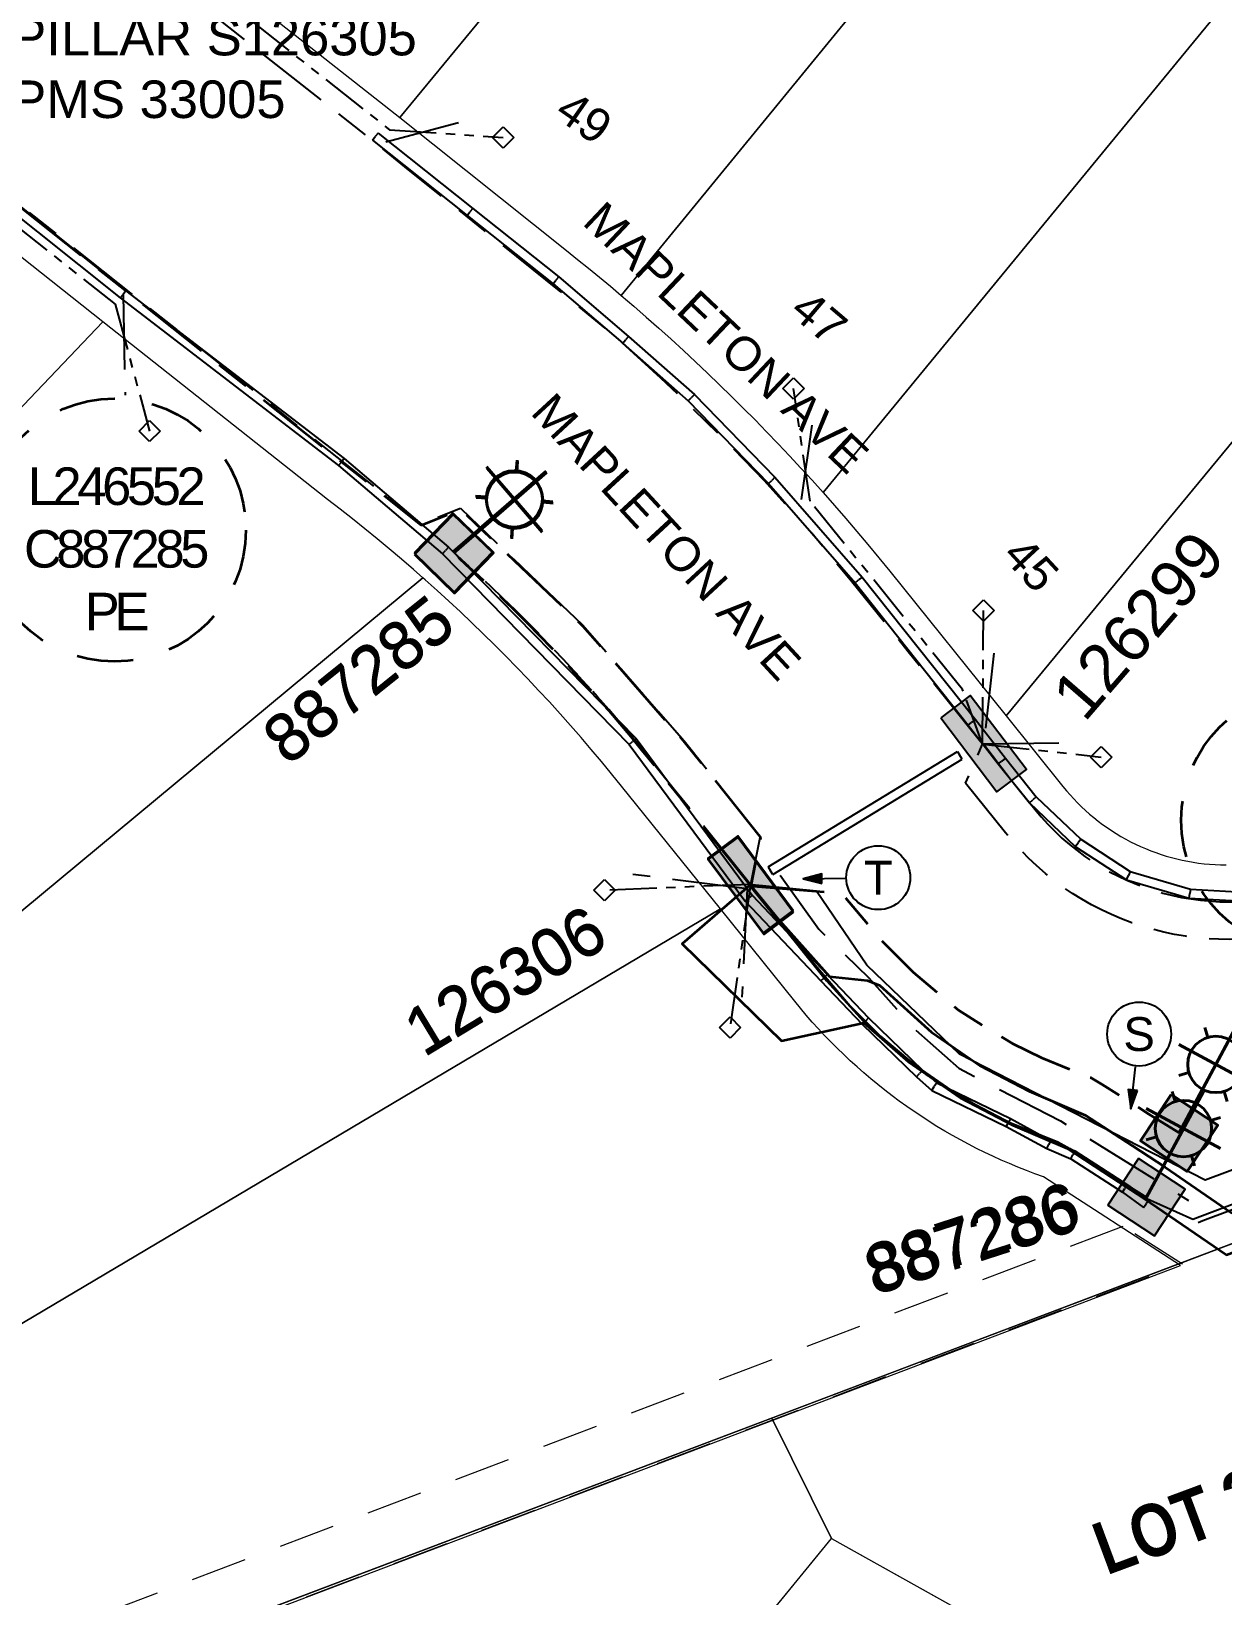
# Model space of a CAD drawing. Header units: metres. Extents: x 308667 to 309873, y 6270550 to 6271594.
# Drawn here: x 308947.7 to 309011.1, y 6271148.5 to 6271231.7 of the extents above; entities that cross this region are included whole.
import ezdxf
from ezdxf.enums import TextEntityAlignment as Align

# ---------------------------------------------------------------- set-up
doc = ezdxf.new("R2010")
doc.units = ezdxf.units.M
for name, pattern in [('Cable Exist UG', [8.2, 4, -1.2, 1.8, -1.2]), ('Dash', [5, 3, -2]), ('IE Trench LV', [5.5, 4, -1.5]), ('PHANTOMX2', [5, 2.5, -0.5, 0.5, -0.5, 0.5, -0.5])]:
    doc.linetypes.add(name, pattern=pattern)
doc.layers.get('0').update_dxf_attribs({"color": 6})
for name, color, linetype, lineweight in [('_User Miscellaneous3', 241, 'Continuous', 13), ('_User Miscellaneous5', 151, 'Continuous', 13), ('_User_LV_Exist', 5, 'Continuous', 35), ('Cadastre Developer_SP_EXT', 96, 'Continuous', 15), ('Cadastre Developer_SP_NEW', 54, 'Continuous', 15), ('Cadastre Land Parcels_SP_EXT', 96, 'Continuous', 15), ('Cadastre Roads_SP_EXT', 54, 'Continuous', 15), ('Mains_LV_EXT', 161, 'Continuous', 25), ('Mains_LV_SL_EXT', 141, 'Continuous', 25)]:
    doc.layers.add(name, color=color, linetype=linetype, lineweight=lineweight)
for name, color, linetype in [('Equip_SP_SL_EXT', 7, 'Continuous'), ('Mains_LV_New_T84', 2, 'Cable x'), ('Notes_SP_NEW', 51, 'Continuous'), ('Services_SP_EXT', 42, 'PHANTOMX2'), ('SupportsUG_SP_LV_EXT', 7, 'Continuous'), ('SupportsUG_SP_LV_SL_EXT', 7, 'Continuous'), ('Trench_SP_EXT', 7, 'Continuous'), ('Trench_SP_NEW', 2, 'Continuous'), ('UG_Details_SP_MISC', 7, 'Continuous')]:
    doc.layers.add(name, color=color, linetype=linetype)
doc.styles.add('COLUMN_LABEL', font='arial.ttf')
doc.styles.add('GDS-LOT No', font='swisscb.ttf', dxfattribs={"height": 4})
doc.styles.add('iecARIAL', font='arial.ttf', dxfattribs={"height": 2})
doc.styles.add('POLE_LABEL', font='arial.ttf', dxfattribs={"height": 2})
doc.styles.get("Standard").update_dxf_attribs({"font": 'arial.ttf'})
doc.linetypes.add('Cable New UG', pattern='A,7,-0.25,["x",Standard,S=2,R=0,X=0.2,Y=-0.8],-2.1', length=9.35)
doc.linetypes.add('Cable x', pattern='A,5,-0.25,["x",Standard,S=2,R=0,X=0,Y=-0.8],-1.5', length=6.75)

# ---------------------------------------------------------------- blocks, each defined once
blk = doc.blocks.new('COLUMN_EXT')
blk.add_hatch(color=256).paths.add_polyline_path([(-1.485, 1.485), (-1.485, -1.485), (1.485, -1.485), (1.485, 1.485)])
blk.add_lwpolyline([(-1.485, -1.485), (1.485, -1.485), (1.485, 1.485), (-1.485, 1.485)], close=True)
for tag, height, style, flags, p in [('ASSET_NUM', 2.5, 'COLUMN_LABEL', 8, (2, 2)), ('STRUCTURE_PLANT_NUMBER', 0.2, 'POLE_LABEL', 9, (1.813, 0.031)), ('STREET_CODE', 0.2, 'COLUMN_LABEL', 9, (1.813, -0.2))]:
    blk.add_attdef(tag, text='', height=height, dxfattribs=dict(style=style, flags=flags)).set_placement(p, align=Align.MIDDLE_LEFT)
at = {"flags": 9}
for tag, p in [('OWNED_BY', (1.813, -0.6)), ('STATE', (1.813, -0.8)), ('COLUMN_TYPE', (1.813, -0.4)), ('STREETNAME', (1.813, -1.6)), ('USAGE', (1.813, -1)), ('LEGEND', (1.813, -1.2)), ('LOCATION', (1.813, -1.4)), ('SUBURB', (1.813, -1.8)), ('NOTES', (1.813, -2))]:
    blk.add_attdef(tag, text='', height=0.2, dxfattribs=at).set_placement(p, align=Align.MIDDLE_LEFT)
at = {"flags": 1}
blk.add_attdef('Z', (1.813, -2.351), '', height=0.2, dxfattribs=at)
blk = doc.blocks.new('PILLAR_EXT')
blk.add_hatch(color=256).paths.add_polyline_path([(-2.475, 0.99), (-2.475, -0.99), (2.475, -0.99), (2.475, 0.99)])
blk.add_lwpolyline([(-2.475, -0.99), (2.475, -0.99), (2.475, 0.99), (-2.475, 0.99)], close=True)
at = {"style": 'iecARIAL', "flags": 8}
blk.add_attdef('ASSET_NUM', (1.5, 3.5), '', height=2.5, dxfattribs=at)
for tag, p, flags in [('OWNED_BY', (0, -0.2), 9), ('STATE', (0, -0.4), 9), ('SUPPORT_TYPE', (0, -0.6), 9), ('USAGE', (0, -0.8), 9), ('LEGEND', (0, -1), 9), ('STREETNAME', (0, -1.8), 9), ('LOCATION', (0, -1.2), 9), ('NOTES', (0, -1.4), 9), ('PARENT', (0, -1.6), 9), ('SUBURB', (0, -2), 1)]:
    blk.add_attdef(tag, p, '', height=0.2, dxfattribs=dict(flags=flags))
blk = doc.blocks.new('*U404')
at = {"lineweight": 40}
for p, q in [((1.554, 1.345), (4.957, 4.289)), ((1.784, 4.519), (4.728, 1.116)), ((3.405, 4.874), (3.364, 4.313)), ((1.199, 2.966), (1.76, 2.925)), ((5.313, 2.669), (4.752, 2.709)), ((0, 0), (2.124, 1.838)), ((3.107, 0.76), (3.148, 1.321))]:
    blk.add_line(p, q, dxfattribs=at)
blk.add_circle((3.256, 2.817), 1.5, dxfattribs=at)
at = {"style": 'iecARIAL', "flags": 8}
blk.add_attdef('ASSET_NUM', (1.5, 1.5), '', height=2.5, dxfattribs=at)
for tag, p, height, flags in [('CONSTRUCTED_VOLTAGE', (0.981, -0.653), 0.2, 9), ('CONTROL_TYPE', (0.981, -0.853), 0.2, 9), ('LNUMBER', (2.181, -3.253), 2.5, 8), ('OPERATING_VOLTAGE', (0.981, -1.653), 0.2, 9), ('ORIENTATION', (0.981, -1.853), 0.2, 9), ('LANTERN_PURPOSE', (0.981, -1.053), 0.2, 9), ('LANTERN_TYPE', (0.981, -1.253), 0.2, 9), ('NO_PHASES', (0.981, -1.453), 0.2, 9), ('OWNED_BY', (0.981, -2.053), 0.2, 9), ('STATE', (0.981, -2.253), 0.2, 9), ('CEXIST', (0.981, -2.653), 0.2, 9), ('USAGE', (0.981, -2.453), 0.2, 9), ('CNEW', (0.981, -2.853), 0.2, 9), ('CNUMBER', (0.981, -3.053), 0.2, 9), ('CREMOVE', (0.981, -3.253), 0.2, 9), ('CREPLACE', (0.981, -3.453), 0.2, 9), ('LKINGHEIGHT', (0.981, -3.653), 0.2, 9), ('LBRACKET', (0.981, -3.853), 0.2, 9), ('LBRACKETVOCAB', (0.981, -4.053), 0.2, 9), ('LCATEGORY', (0.981, -4.253), 0.2, 9), ('LCHARGE1', (0.981, -4.453), 0.2, 9), ('LCHARGE1PERCENT', (0.981, -4.653), 0.2, 9), ('LCHARGE2', (0.981, -4.853), 0.2, 9), ('LCHARGE2PERCENT', (0.981, -5.053), 0.2, 9), ('LCHARGE3', (0.981, -5.253), 0.2, 9), ('LCHARGE3PERCENT', (0.981, -5.453), 0.2, 9), ('LEXIST', (0.981, -5.653), 0.2, 9), ('LLAMP', (0.981, -5.853), 0.2, 9), ('LLAMPVOCAB', (0.981, -6.053), 0.2, 9), ('LMAST', (0.981, -6.253), 0.2, 9), ('LMASTVOCAB', (0.981, -6.453), 0.2, 9), ('LNEW', (0.981, -6.653), 0.2, 9), ('LANTNUMBER', (0.981, -6.853), 0.2, 9), ('LOUTREACH', (0.981, -7.253), 0.2, 9), ('LOUTREACHVOCAB', (0.981, -7.453), 0.2, 9), ('LRATECODE', (0.981, -7.653), 0.2, 9), ('LREMOVE', (0.981, -7.853), 0.2, 9), ('LREPLACE', (0.981, -8.053), 0.2, 9), ('LTYPE', (0.981, -8.253), 0.2, 9), ('LTYPEVOCAB', (0.981, -8.453), 0.2, 9), ('STREETNAME', (0.981, -9.253), 0.2, 9), ('LEGEND', (0.981, -8.653), 0.2, 9), ('LOCATION', (0.981, -8.853), 0.2, 9), ('NOTES', (0.981, -9.053), 0.2, 9), ('SUBURB', (0.981, -9.453), 0.2, 1)]:
    blk.add_attdef(tag, p, '', height=height, dxfattribs=dict(flags=flags))
blk = doc.blocks.new('*U403')
at = {"lineweight": 40}
for p, q in [((0.896, 1.667), (3.027, 5.63)), ((1.368, 5.623), (1.53, 5.085)), ((-0.02, 4.714), (3.943, 2.583)), ((3.937, 4.242), (3.398, 4.08)), ((-0.014, 3.054), (0.525, 3.216)), ((0, 0), (1.253, 2.33)), ((2.555, 1.673), (2.393, 2.212))]:
    blk.add_line(p, q, dxfattribs=at)
blk.add_circle((1.961, 3.648), 1.5, dxfattribs=at)
at = {"style": 'iecARIAL', "flags": 8}
blk.add_attdef('ASSET_NUM', (1.5, 1.5), '', height=2.5, dxfattribs=at)
for tag, p, height, flags in [('CONSTRUCTED_VOLTAGE', (0.981, -0.653), 0.2, 9), ('CONTROL_TYPE', (0.981, -0.853), 0.2, 9), ('LNUMBER', (2.181, -3.253), 2.5, 8), ('OPERATING_VOLTAGE', (0.981, -1.653), 0.2, 9), ('ORIENTATION', (0.981, -1.853), 0.2, 9), ('LANTERN_PURPOSE', (0.981, -1.053), 0.2, 9), ('LANTERN_TYPE', (0.981, -1.253), 0.2, 9), ('NO_PHASES', (0.981, -1.453), 0.2, 9), ('OWNED_BY', (0.981, -2.053), 0.2, 9), ('STATE', (0.981, -2.253), 0.2, 9), ('CEXIST', (0.981, -2.653), 0.2, 9), ('USAGE', (0.981, -2.453), 0.2, 9), ('CNEW', (0.981, -2.853), 0.2, 9), ('CNUMBER', (0.981, -3.053), 0.2, 9), ('CREMOVE', (0.981, -3.253), 0.2, 9), ('CREPLACE', (0.981, -3.453), 0.2, 9), ('LKINGHEIGHT', (0.981, -3.653), 0.2, 9), ('LBRACKET', (0.981, -3.853), 0.2, 9), ('LBRACKETVOCAB', (0.981, -4.053), 0.2, 9), ('LCATEGORY', (0.981, -4.253), 0.2, 9), ('LCHARGE1', (0.981, -4.453), 0.2, 9), ('LCHARGE1PERCENT', (0.981, -4.653), 0.2, 9), ('LCHARGE2', (0.981, -4.853), 0.2, 9), ('LCHARGE2PERCENT', (0.981, -5.053), 0.2, 9), ('LCHARGE3', (0.981, -5.253), 0.2, 9), ('LCHARGE3PERCENT', (0.981, -5.453), 0.2, 9), ('LEXIST', (0.981, -5.653), 0.2, 9), ('LLAMP', (0.981, -5.853), 0.2, 9), ('LLAMPVOCAB', (0.981, -6.053), 0.2, 9), ('LMAST', (0.981, -6.253), 0.2, 9), ('LMASTVOCAB', (0.981, -6.453), 0.2, 9), ('LNEW', (0.981, -6.653), 0.2, 9), ('LANTNUMBER', (0.981, -6.853), 0.2, 9), ('LOUTREACH', (0.981, -7.253), 0.2, 9), ('LOUTREACHVOCAB', (0.981, -7.453), 0.2, 9), ('LRATECODE', (0.981, -7.653), 0.2, 9), ('LREMOVE', (0.981, -7.853), 0.2, 9), ('LREPLACE', (0.981, -8.053), 0.2, 9), ('LTYPE', (0.981, -8.253), 0.2, 9), ('LTYPEVOCAB', (0.981, -8.453), 0.2, 9), ('STREETNAME', (0.981, -9.253), 0.2, 9), ('LEGEND', (0.981, -8.653), 0.2, 9), ('LOCATION', (0.981, -8.853), 0.2, 9), ('NOTES', (0.981, -9.053), 0.2, 9), ('SUBURB', (0.981, -9.453), 0.2, 1)]:
    blk.add_attdef(tag, p, '', height=height, dxfattribs=dict(flags=flags))
blk = doc.blocks.new('CCP_EXT')
at = {"flags": 9}
for tag, p in [('USAGE', (0, -1.2)), ('LEGEND', (0, -1.4)), ('LIFE_SUPPORT', (0, -1.6)), ('STATE', (0, -1.8)), ('NOTES', (0, -2))]:
    blk.add_attdef(tag, text='', height=0.2, dxfattribs=at).set_placement(p, align=Align.MIDDLE_LEFT)
blk.add_wipeout([(0, 0.566), (0.566, 0), (0, -0.566), (-0.566, 0)])
blk.add_lwpolyline([(-0.566, 0), (0, 0.566), (0.566, 0), (0, -0.566), (-0.566, 0)])
at = {"flags": 1}
blk.add_attdef('Z', (0, 0), '', height=0.2, dxfattribs=at)
at = {"flags": 9}
for tag, p in [('CCP_TYPE', (0, 0)), ('OPERATING_VOLTAGE', (0, -0.6)), ('ORIENTATION', (0, -0.8)), ('CONSTRUCTED_VOLTAGE', (0, -0.2)), ('NO_PHASES', (0, -0.4)), ('OWNED_BY', (0, -1))]:
    blk.add_attdef(tag, text='', height=0.2, dxfattribs=at).set_placement(p, align=Align.MIDDLE_LEFT)
blk = doc.blocks.new('*U472')
h = blk.add_hatch(color=256)
h.dxf.hatch_style = 1
h.paths.add_polyline_path([(-0.086, -3.009), (-0.583, -2.953), (-0.446, -3.975)])
blk.add_line((-0.446, -3.975), (-0.195, -1.739))
at = {"flags": 128}
blk.add_lwpolyline([(-0.086, -3.009), (-0.583, -2.953), (-0.446, -3.975), (-0.086, -3.009)], dxfattribs=at)
blk.add_circle((0, 0), 1.7)
at = {"width": 0.9}
blk.add_attdef('CODE', text='', height=1.8, dxfattribs=at).set_placement((0, 0), align=Align.MIDDLE_CENTER)
at = {"flags": 1}
blk.add_attdef('Z', (0, 0), '', height=0.2, dxfattribs=at)
blk = doc.blocks.new('*U424')
h = blk.add_hatch(color=256)
h.dxf.hatch_style = 1
h.paths.add_polyline_path([(-2.995, -0.3), (-3.004, 0.2), (-3.999, -0.067)])
blk.add_line((-3.999, -0.067), (-1.75, -0.029))
at = {"flags": 128}
blk.add_lwpolyline([(-2.995, -0.3), (-3.004, 0.2), (-3.999, -0.067), (-2.995, -0.3)], dxfattribs=at)
blk.add_circle((0, 0), 1.7)
at = {"width": 0.9}
blk.add_attdef('CODE', text='', height=1.8, dxfattribs=at).set_placement((0, 0), align=Align.MIDDLE_CENTER)
at = {"flags": 1}
blk.add_attdef('Z', (0, 0), '', height=0.2, dxfattribs=at)

msp = doc.modelspace()

# ---------------------------------------------------------------- hatches: boundary and pattern name
at = {"layer": '_User Miscellaneous5', "lineweight": 30, "transparency": 33554534}
h = msp.add_hatch(dxfattribs=at)
h.set_pattern_fill('ANSI31', color=4)
h.paths.add_polyline_path([(309078.682, 6271163.49), (309070.374, 6271185.164), (309072.683, 6271190.315), (309053.511, 6271183.056), (309058.73, 6271180.616), (309087.543, 6271105.449, -0.41885), (309077.758, 6271082.505), (309068.61, 6271078.91, -0.159431), (309035.543, 6271076.947, -0.32486), (309026.612, 6271087.864, 1.552709), (309007.271, 6271077.698, 0.272827), (309073.194, 6271067.281), (309082.329, 6271070.87, 0.417174), (309099.168, 6271110.045), (309091.793, 6271129.285), (309089.644, 6271134.891)])

# ---------------------------------------------------------------- linework, layer by layer
at = {"layer": '_User_LV_Exist', "linetype": 'Cable Exist UG', "flags": 128}
msp.add_lwpolyline([(308985.903, 6271186.234), (308990.052, 6271185.904), (308990.967, 6271185.653), (308993.006, 6271183.254), (308994.622, 6271181.639), (308997.044, 6271179.605), (308998.34, 6271178.793), (308999.923, 6271177.838), (309001.471, 6271177.071), (309004.06, 6271176.024), (309004.688, 6271175.657), (309006.064, 6271174.785), (309007.167, 6271174.085), (309008.783, 6271173.075)], dxfattribs=at)
at = {"layer": '_User_LV_Exist', "color": 3, "linetype": 'Cable New UG', "flags": 128}
msp.add_lwpolyline([(308987.212, 6271184.721), (308990.171, 6271181.409), (308992.193, 6271181.191), (308992.85, 6271180.923), (308995.602, 6271178.439), (308998.183, 6271176.667), (309000.797, 6271175.295), (309003.784, 6271174.015), (309006.298, 6271172.383), (309008.041, 6271171.252), (309011.577, 6271168.832), (309027.958, 6271175.44)], dxfattribs=at)
at = {"layer": '_User_LV_Exist', "linetype": 'Dash'}
msp.add_circle((309015.894, 6271189.722), 7, dxfattribs=at)
at = {"layer": 'Cadastre Developer_SP_EXT', "linetype": 'Dash'}
msp.add_lwpolyline([(309008.96, 6271166.101), (309005.796, 6271168.107), (308922.129, 6271136.341), (308924.929, 6271134.195)], close=True, dxfattribs=at)
at = {"layer": 'Cadastre Developer_SP_NEW'}
for points in [[(308987.102, 6271157.906), (308990.277, 6271151.502), (309018.669, 6271135.64), (309023.982, 6271142.442), (309014.233, 6271168.18), (308987.102, 6271157.906)], [(308990.277, 6271151.502), (308987.102, 6271157.906), (308924.89, 6271134.346), (308925.333, 6271134.052), (308929.418, 6271131.057), (308946.35, 6271123.8), (308955.096, 6271119.602), (308961.64, 6271116.461), (308990.277, 6271151.502)], [(308990.277, 6271151.502), (309004.839, 6271143.366), (308980.571, 6271111.857), (308974.642, 6271116.877), (308965.547, 6271121.241), (308990.277, 6271151.502)]]:
    msp.add_lwpolyline(points, close=True, dxfattribs=at)
at = {"layer": 'Cadastre Land Parcels_SP_EXT', "linetype": 'Continuous'}
for points in [[(308988.383, 6271252.672), (308986.388, 6271254.309), (308973.813, 6271261.752), (308953.918, 6271237.872), (308958.317, 6271234.198), (308967.294, 6271227.119), (308988.383, 6271252.672)], [(309000.078, 6271243.27), (308994.215, 6271247.889), (308988.383, 6271252.672), (308967.294, 6271227.119), (308976.167, 6271220.038), (308976.757, 6271219.568), (308977.343, 6271219.094), (308977.926, 6271218.617), (308978.506, 6271218.135), (308979.082, 6271217.649), (309000.078, 6271243.27)], [(309011.763, 6271233.834), (309007.735, 6271237.087), (309000.078, 6271243.27), (308979.082, 6271217.649), (308979.754, 6271217.074), (308980.422, 6271216.493), (308981.084, 6271215.907), (308981.741, 6271215.315), (308982.395, 6271214.718), (308983.043, 6271214.116), (308983.685, 6271213.508), (308984.324, 6271212.896), (308984.957, 6271212.278), (308985.585, 6271211.655), (308986.209, 6271211.027), (308986.826, 6271210.394), (308987.438, 6271209.755), (308988.046, 6271209.112), (308988.648, 6271208.464), (308989.245, 6271207.811), (308989.836, 6271207.154), (309011.763, 6271233.834)], [(309022.371, 6271222.861), (309021.274, 6271226.153), (309011.763, 6271233.834), (308989.836, 6271207.154), (308990.442, 6271206.469), (308991.041, 6271205.779), (308991.635, 6271205.083), (308992.222, 6271204.385), (308992.804, 6271203.68), (308993.381, 6271202.97), (308999.572, 6271195.278), (309022.371, 6271222.861)], [(308951.488, 6271216.252), (308938.403, 6271226.603), (308935.791, 6271228.679), (308882.857, 6271166.263), (308894.716, 6271156.658), (308951.488, 6271216.252)], [(308968.532, 6271202.617), (308968.021, 6271203.067), (308967.383, 6271203.617), (308966.74, 6271204.161), (308966.091, 6271204.701), (308965.436, 6271205.233), (308964.778, 6271205.76), (308964.115, 6271206.28), (308963.446, 6271206.793), (308951.488, 6271216.252), (308894.716, 6271156.658), (308904.471, 6271149.455), (308968.532, 6271202.617)], [(308984.367, 6271184.998), (308979.105, 6271191.537), (308978.574, 6271192.192), (308978.037, 6271192.841), (308977.494, 6271193.486), (308976.945, 6271194.124), (308976.39, 6271194.759), (308975.829, 6271195.388), (308975.262, 6271196.012), (308974.69, 6271196.629), (308974.111, 6271197.242), (308973.526, 6271197.85), (308972.937, 6271198.453), (308972.342, 6271199.05), (308971.74, 6271199.64), (308971.133, 6271200.226), (308970.522, 6271200.805), (308969.905, 6271201.379), (308969.282, 6271201.947), (308968.654, 6271202.51), (308968.532, 6271202.617), (308904.471, 6271149.455), (308913.366, 6271142.884), (308984.367, 6271184.998)]]:
    msp.add_lwpolyline(points, close=True, dxfattribs=at)
for points in [[(309022.371, 6271222.861), (308999.572, 6271195.278), (309002.601, 6271191.515), (309002.787, 6271191.29), (309002.979, 6271191.068), (309003.177, 6271190.854), (309003.38, 6271190.644), (309003.589, 6271190.438), (309003.804, 6271190.239), (309004.023, 6271190.045), (309004.248, 6271189.857), (309004.477, 6271189.675), (309004.711, 6271189.5), (309004.949, 6271189.33), (309005.192, 6271189.166), (309005.439, 6271189.008), (309005.69, 6271188.859), (309005.946, 6271188.714), (309006.205, 6271188.578), (309006.467, 6271188.447), (309006.733, 6271188.324), (309007.001, 6271188.207), (309007.273, 6271188.098), (309007.547, 6271187.995), (309007.824, 6271187.901), (309008.104, 6271187.812), (309008.386, 6271187.731), (309008.669, 6271187.659), (309008.955, 6271187.594), (309009.243, 6271187.535), (309009.531, 6271187.485), (309009.821, 6271187.442), (309010.112, 6271187.406), (309010.404, 6271187.379), (309010.696, 6271187.359), (309010.989, 6271187.346), (309011.283, 6271187.341)], [(308925.044, 6271134.237), (309008.851, 6271166.015), (309008.851, 6271166.015), (309001.559, 6271170.747), (309001.104, 6271170.91), (309000.652, 6271171.08), (309000.203, 6271171.257), (308999.757, 6271171.443), (308999.314, 6271171.635), (308998.874, 6271171.835), (308998.437, 6271172.041), (308998.004, 6271172.255), (308997.574, 6271172.476), (308997.15, 6271172.704), (308996.728, 6271172.938), (308996.31, 6271173.181), (308995.895, 6271173.429), (308995.486, 6271173.683), (308995.08, 6271173.946), (308994.678, 6271174.214), (308994.282, 6271174.489), (308993.89, 6271174.77), (308993.502, 6271175.058), (308993.119, 6271175.353), (308992.742, 6271175.653), (308992.369, 6271175.959), (308992.002, 6271176.272), (308991.639, 6271176.591), (308991.281, 6271176.915), (308990.93, 6271177.246), (308990.583, 6271177.581), (308990.242, 6271177.924), (308989.908, 6271178.27), (308989.579, 6271178.622), (308989.255, 6271178.981), (308988.937, 6271179.344), (308988.626, 6271179.712), (308988.321, 6271180.086), (308984.367, 6271184.998), (308913.366, 6271142.884)]]:
    msp.add_lwpolyline(points, dxfattribs=at)
at = {"layer": 'Mains_LV_New_T84', "color": 3, "linetype": 'Cable New UG', "flags": 128}
msp.add_lwpolyline([(308985.884, 6271186.303), (308988.364, 6271183.222), (308990.019, 6271181.168), (308991.987, 6271179.006), (308994.353, 6271176.927), (308997.13, 6271175.02), (308999.918, 6271173.557), (309002.82, 6271172.313), (309005.191, 6271170.775), (309006.913, 6271169.657), (309009.516, 6271168.498), (309021.836, 6271173.16), (309023.792, 6271176.031), (309053.64, 6271187.382), (309061.827, 6271183.712), (309066.044, 6271185.284), (309071.131, 6271172.012), (309084.513, 6271137.1), (309079.598, 6271134.837), (309089.065, 6271112.653), (309091.49, 6271106.34), (309091.967, 6271104.918), (309092.578, 6271102.253), (309092.85, 6271099.393), (309092.751, 6271096.648), (309092.318, 6271094.003), (309091.496, 6271091.262), (309090.502, 6271089.006), (309089.094, 6271086.64), (309087.918, 6271085.08), (309085.958, 6271083.01), (309083.709, 6271081.194), (309082.254, 6271080.258), (309078.978, 6271078.686), (309077.748, 6271078.203), (309070.494, 6271075.352), (309066.573, 6271073.937), (309061.96, 6271072.667), (309059.661, 6271074.222), (309056.73, 6271073.732), (309051.527, 6271073.253), (309047.517, 6271073.221), (309043.909, 6271073.441), (309039.334, 6271074.065), (309037.378, 6271074.452), (309032.652, 6271075.876), (309030.316, 6271077.262), (309027.757, 6271079.689), (309026.343, 6271081.775), (309025.303, 6271084.15), (309024.734, 6271086.567), (309024.546, 6271088.485), (309023.933, 6271090.848), (309022.518, 6271093.325), (309020.879, 6271094.983), (309018.898, 6271096.115), (309016.462, 6271097.006), (309014.632, 6271097.175), (309013.164, 6271097.067), (309010.466, 6271096.266), (309008.323, 6271094.933), (309006.959, 6271093.587), (309006.789, 6271093.379), (309006.246, 6271092.623), (309005.186, 6271090.458)], dxfattribs=at)
at = {"layer": 'Mains_LV_New_T84', "color": 2, "linetype": 'Cable New UG', "flags": 128}
msp.add_lwpolyline([(309027.936, 6271175.508), (309025.64, 6271174.595), (309021.724, 6271174.882), (309010.171, 6271170.572), (309001.759, 6271174.882), (308997.098, 6271177.27), (308992.154, 6271182.011), (308989.487, 6271185.942), (308985.884, 6271186.303)], dxfattribs=at)
at = {"layer": 'Mains_LV_SL_EXT', "linetype": 'Cable Exist UG'}
msp.add_lwpolyline([(308985.969, 6271186.306), (308987.27, 6271184.723), (308989.238, 6271182.239), (308991.277, 6271179.84), (308992.893, 6271178.225), (308995.315, 6271176.191), (308996.611, 6271175.379), (308998.194, 6271174.425), (308999.742, 6271173.658), (309002.331, 6271172.611), (309002.959, 6271172.244), (309004.335, 6271171.371), (309005.438, 6271170.671), (309007.054, 6271169.662)], dxfattribs=at)
at = {"layer": 'Trench_SP_EXT', "linetype": 'Cable Exist UG'}
for points in [[(308970.416, 6271226.839), (308966.432, 6271225.767)], [(308952.567, 6271217.706), (308952.679, 6271212.345)], [(308989.229, 6271210.747), (308988.57, 6271206.181)], [(308998.922, 6271198.602), (308998.376, 6271193.794)], [(308998.376, 6271193.794), (309002.677, 6271193.851)], [(308985.783, 6271186.071), (308979.711, 6271186.839)], [(308985.783, 6271186.071), (308985.511, 6271180.301)]]:
    msp.add_lwpolyline(points, dxfattribs=at)
at = {"layer": 'Trench_SP_NEW', "linetype": 'IE Trench LV', "flags": 128}
for points in [[(308987.549, 6271186.805), (308989.597, 6271183.919), (308992.262, 6271181.329), (308994.744, 6271178.566), (308997.054, 6271176.52), (309002.472, 6271173.714), (309009.289, 6271169.488)], [(309009.791, 6271168.316), (309010.048, 6271168.413), (309022.573, 6271173.157), (309032.957, 6271177.09), (309054.109, 6271185.1)]]:
    msp.add_lwpolyline(points, dxfattribs=at)
at = {"layer": 'UG_Details_SP_MISC'}
for p, q in [((308965.84, 6271225.912), (308965.99, 6271226.1)), ((308965.84, 6271225.912), (308970.881, 6271221.907)), ((308966.139, 6271226.288), (308965.99, 6271226.1)), ((308966.139, 6271226.288), (308971.18, 6271222.282)), ((308944.999, 6271223.431), (308952.419, 6271217.517)), ((308945.299, 6271223.806), (308952.715, 6271217.895)), ((308970.881, 6271221.907), (308971.031, 6271222.095)), ((308970.881, 6271221.907), (308975.455, 6271218.269)), ((308971.18, 6271222.282), (308971.031, 6271222.095)), ((308971.18, 6271222.282), (308975.76, 6271218.639)), ((308975.455, 6271218.269), (308975.607, 6271218.454)), ((308975.455, 6271218.269), (308979.163, 6271215.102)), ((308975.76, 6271218.639), (308975.607, 6271218.454)), ((308975.76, 6271218.639), (308979.478, 6271215.465)), ((308952.419, 6271217.517), (308952.567, 6271217.706)), ((308952.715, 6271217.895), (308952.567, 6271217.706)), ((308979.163, 6271215.102), (308979.32, 6271215.284)), ((308979.163, 6271215.102), (308982.65, 6271212.031)), ((308979.478, 6271215.465), (308979.32, 6271215.284)), ((308979.478, 6271215.465), (308982.982, 6271212.379)), ((308982.65, 6271212.031), (308982.816, 6271212.205)), ((308982.65, 6271212.031), (308986.918, 6271207.644)), ((308982.982, 6271212.379), (308982.816, 6271212.205)), ((308982.982, 6271212.379), (308987.271, 6271207.969)), ((308964.035, 6271208.596), (308964.186, 6271208.783)), ((308964.035, 6271208.596), (308969.567, 6271203.896)), ((308964.337, 6271208.97), (308964.186, 6271208.783)), ((308964.337, 6271208.97), (308969.895, 6271204.248)), ((308986.918, 6271207.644), (308987.095, 6271207.806)), ((308986.918, 6271207.644), (308991.538, 6271202.357)), ((308987.271, 6271207.969), (308987.095, 6271207.806)), ((308987.271, 6271207.969), (308991.907, 6271202.664)), ((308969.895, 6271204.248), (308969.731, 6271204.072)), ((308969.895, 6271204.248), (308979.873, 6271194.068)), ((308969.567, 6271203.896), (308969.731, 6271204.072)), ((308969.567, 6271203.896), (308979.507, 6271193.755)), ((308991.538, 6271202.357), (308991.723, 6271202.511)), ((308991.907, 6271202.664), (308991.723, 6271202.511)), ((308997.561, 6271194.785), (308997.75, 6271194.933)), ((308997.939, 6271195.081), (308997.75, 6271194.933)), ((308997.939, 6271195.081), (308999.537, 6271193.017)), ((308997.561, 6271194.785), (308999.159, 6271192.72)), ((308979.507, 6271193.755), (308979.69, 6271193.911)), ((308979.507, 6271193.755), (308985.68, 6271185.42)), ((308979.873, 6271194.068), (308979.69, 6271193.911)), ((308979.873, 6271194.068), (308986.049, 6271185.729)), ((308986.91, 6271187.238), (308996.983, 6271193.371)), ((308996.983, 6271193.371), (308997.108, 6271193.166)), ((308987.16, 6271186.828), (308997.233, 6271192.961)), ((308997.233, 6271192.961), (308997.108, 6271193.166)), ((308999.159, 6271192.72), (308999.348, 6271192.869)), ((308999.159, 6271192.72), (309000.818, 6271190.642)), ((308999.537, 6271193.017), (308999.348, 6271192.869)), ((308999.537, 6271193.017), (309001.173, 6271190.967)), ((309000.818, 6271190.642), (309000.996, 6271190.805)), ((309001.173, 6271190.967), (309000.996, 6271190.805)), ((309001.173, 6271190.967), (309003.555, 6271188.708)), ((309000.818, 6271190.642), (309003.256, 6271188.33)), ((309003.256, 6271188.33), (309003.405, 6271188.519)), ((309003.256, 6271188.33), (309005.984, 6271186.554)), ((309003.555, 6271188.708), (309003.405, 6271188.519)), ((309003.555, 6271188.708), (309006.187, 6271186.995)), ((308986.91, 6271187.238), (308987.035, 6271187.033)), ((308987.16, 6271186.828), (308987.035, 6271187.033)), ((309005.984, 6271186.554), (309006.086, 6271186.774)), ((309006.187, 6271186.995), (309006.086, 6271186.774)), ((309006.187, 6271186.995), (309009.398, 6271186.054)), ((309005.984, 6271186.554), (309009.315, 6271185.578)), ((309009.315, 6271185.578), (309009.356, 6271185.816)), ((309009.398, 6271186.054), (309009.356, 6271185.816)), ((309009.398, 6271186.054), (309011.879, 6271185.91)), ((308985.68, 6271185.42), (308985.865, 6271185.575)), ((308985.68, 6271185.42), (308989.71, 6271181.171)), ((308986.049, 6271185.729), (308985.865, 6271185.575)), ((308986.049, 6271185.729), (308990.057, 6271181.502)), ((309009.315, 6271185.578), (309011.899, 6271185.428)), ((308989.71, 6271181.171), (308989.883, 6271181.337)), ((308989.71, 6271181.171), (308991.915, 6271178.864)), ((308990.057, 6271181.502), (308989.883, 6271181.337)), ((308990.057, 6271181.502), (308992.255, 6271179.202)), ((308992.255, 6271179.202), (308992.085, 6271179.033)), ((308992.255, 6271179.202), (308995.133, 6271176.421)), ((308991.915, 6271178.864), (308992.085, 6271179.033)), ((308991.915, 6271178.864), (308994.805, 6271176.069)), ((308994.805, 6271176.069), (308994.969, 6271176.245)), ((308994.805, 6271176.069), (308995.615, 6271175.341)), ((308995.133, 6271176.421), (308994.969, 6271176.245)), ((308995.133, 6271176.421), (308995.885, 6271175.744)), ((308995.615, 6271175.341), (308995.75, 6271175.543)), ((308995.615, 6271175.341), (308999.584, 6271173.417)), ((308995.885, 6271175.744), (308995.75, 6271175.543)), ((308995.885, 6271175.744), (308999.803, 6271173.844)), ((308999.584, 6271173.417), (308999.694, 6271173.631)), ((308999.584, 6271173.417), (309001.737, 6271172.244)), ((308999.803, 6271173.844), (308999.694, 6271173.631)), ((308999.803, 6271173.844), (309001.946, 6271172.676)), ((309001.737, 6271172.244), (309001.841, 6271172.46)), ((309001.946, 6271172.676), (309001.841, 6271172.46)), ((309001.946, 6271172.676), (309003.242, 6271172.127)), ((309001.737, 6271172.244), (309003.017, 6271171.701)), ((309003.017, 6271171.701), (309003.13, 6271171.914)), ((309003.017, 6271171.701), (309005.766, 6271169.921)), ((309003.242, 6271172.127), (309003.13, 6271171.914)), ((309003.242, 6271172.127), (309006.037, 6271170.317)), ((309005.766, 6271169.921), (309005.902, 6271170.119)), ((309006.037, 6271170.317), (309005.902, 6271170.119)), ((309006.037, 6271170.317), (309007.175, 6271169.494)), ((309005.766, 6271169.921), (309006.893, 6271169.105)), ((309006.893, 6271169.105), (309007.034, 6271169.299)), ((309007.175, 6271169.494), (309007.034, 6271169.299))]:
    msp.add_line(p, q, dxfattribs=at)

# ---------------------------------------------------------------- block references
at = {"layer": '_User_LV_Exist'}
for name, p in [('*U404', (308970.156, 6271203.933)), ('*U403', (309008.783, 6271173.075))]:
    msp.add_blockref(name, p, dxfattribs=at)
ref = msp.add_blockref('COLUMN_EXT', (308970.178, 6271203.911), dxfattribs=dict(at, rotation=315.8879044549305))
ref.add_attrib('ASSET_NUM', '887285', dxfattribs={"layer": '0', "height": 2.5, "rotation": 38.74339, "style": 'COLUMN_LABEL'}).set_placement((308968.864, 6271201.804), align=Align.TOP_RIGHT)
ref = msp.add_blockref('COLUMN_EXT', (309008.783, 6271173.075), dxfattribs=dict(at, rotation=236.6330590172607))
ref.add_attrib('ASSET_NUM', '887286', dxfattribs={"layer": '0', "height": 2.5, "rotation": 17.93347, "style": 'COLUMN_LABEL'}).set_placement((309002.955, 6271170.551), align=Align.TOP_RIGHT)
at = {"layer": 'Equip_SP_SL_EXT'}
for name, p in [('*U404', (308970.137, 6271204.002)), ('*U403', (309007.054, 6271169.662))]:
    msp.add_blockref(name, p, dxfattribs=at)
at = {"layer": 'Notes_SP_NEW', "linetype": 'Cable New UG'}
ref = msp.add_blockref('*U424', (308992.769, 6271186.661), dxfattribs=at)
ref.add_attrib('CODE', 'T', dxfattribs={"layer": '0', "height": 1.8}).set_placement((308992.769, 6271186.661), align=Align.MIDDLE_CENTER)
ref = msp.add_blockref('*U472', (309006.656, 6271178.339), dxfattribs=at)
ref.add_attrib('CODE', 'S', dxfattribs={"layer": '0', "height": 1.8}).set_placement((309006.656, 6271178.339), align=Align.MIDDLE_CENTER)
at = {"layer": 'SupportsUG_SP_LV_EXT'}
ref = msp.add_blockref('PILLAR_EXT', (308998.376, 6271193.794), dxfattribs=dict(at, rotation=307.1649083992716))
ref.add_attrib('ASSET_NUM', '126299', dxfattribs={"layer": '0', "height": 2.5, "rotation": 49.09843, "style": 'iecARIAL'}).set_placement((309002.8, 6271195.702), align=Align.MIDDLE_LEFT)
ref = msp.add_blockref('PILLAR_EXT', (308985.97, 6271186.307), dxfattribs=dict(at, rotation=126.6575344126088))
ref.add_attrib('ASSET_NUM', '126306', dxfattribs={"layer": '0', "height": 2.5, "rotation": 31.24665, "style": 'iecARIAL'}).set_placement((308977.871, 6271184.244), align=Align.MIDDLE_RIGHT)
at = {"layer": 'SupportsUG_SP_LV_SL_EXT'}
ref = msp.add_blockref('COLUMN_EXT', (308970.159, 6271203.98), dxfattribs=dict(at, rotation=315.8879044549305))
ref.add_attrib('ASSET_NUM', '887285', dxfattribs={"layer": '0', "height": 2.5, "rotation": 38.74339, "style": 'COLUMN_LABEL'}).set_placement((308968.845, 6271201.873), align=Align.TOP_RIGHT)
ref = msp.add_blockref('COLUMN_EXT', (309007.054, 6271169.662), dxfattribs=dict(at, rotation=236.6330590172607))
ref.add_attrib('ASSET_NUM', '887286', dxfattribs={"layer": '0', "height": 2.5, "rotation": 17.93347, "style": 'COLUMN_LABEL'}).set_placement((309002.876, 6271170.374), align=Align.TOP_RIGHT)

# ---------------------------------------------------------------- texts
at = {"layer": '_User_LV_Exist', "lineweight": -2, "insert": (308946.616, 6271235.757), "char_height": 2, "attachment_point": 1}
msp.add_mtext_dynamic_manual_height_columns('TO OPEN POINT\\PPILLAR S126305\\PPMS 33005', width=31.7886, gutter_width=12.5, heights=[0], dxfattribs=at)
at = {"layer": '_User_LV_Exist', "insert": (308952.109, 6271204.162), "char_height": 2, "attachment_point": 5}
msp.add_mtext('{\\T0.8;L246552\\PC887285\\PPE}', dxfattribs=at)
at = {"layer": 'Cadastre Developer_SP_NEW', "style": 'GDS-LOT No'}
msp.add_text('LOT 29', height=2.8, rotation=20.39439, dxfattribs=at).set_placement((309010.313, 6271150.63), align=Align.BOTTOM_CENTER)
at = {"layer": 'Cadastre Land Parcels_SP_EXT'}
for s, rotation, p in [('49', 325.20397, (308975.458, 6271227.187)), ('47', 319.67779, (308987.982, 6271216.693)), ('45', 312.73905, (308999.306, 6271203.755))]:
    msp.add_text(s, height=1.8, rotation=rotation, dxfattribs=at).set_placement(p)

# ---------------------------------------------------------------- next in the draw order: block references
at = {"layer": 'Services_SP_EXT'}
for p in [(308972.805, 6271226.059), (308988.258, 6271212.69), (308953.98, 6271210.433), (308998.378, 6271200.878), (309004.642, 6271193.083), (308978.197, 6271185.993), (308984.877, 6271178.687)]:
    msp.add_blockref('CCP_EXT', p, dxfattribs=at)

# ---------------------------------------------------------------- next in the draw order: linework, layer by layer
at = {"layer": '_User Miscellaneous3'}
msp.add_lwpolyline([(309340.367, 6271192.04), (309318.096, 6271233.253), (309302.937, 6271273.235), (309297.778, 6271275.559), (308868.23, 6271112.889), (308875.954, 6271109.405), (308882.973, 6271104.844), (308889.543, 6271099.559), (308896.685, 6271095.097), (308904.551, 6271091.991), (308911.831, 6271087.941), (308918.697, 6271083.078), (308926.308, 6271079.409), (308933.359, 6271074.791), (308939.769, 6271069.328), (308946.673, 6271064.516), (308954.197, 6271060.667), (308960.723, 6271055.367), (308967.872, 6271050.976), (309340.367, 6271192.04)], close=True, dxfattribs=at)
at = {"layer": '_User_LV_Exist', "linetype": 'Cable Exist UG', "flags": 128}
msp.add_lwpolyline([(308940.764, 6271227.374), (308968.443, 6271205.423), (308970.54, 6271206.26), (308977.044, 6271200.051), (308982.45, 6271193.882), (308986.498, 6271188.795), (308985.988, 6271186.237)], dxfattribs=at)
msp.add_lwpolyline([(308985.988, 6271186.237), (308981.925, 6271191.294), (308981.925, 6271191.294), (308980.191, 6271193.452), (308980.191, 6271193.452, 0.039258), (308970.161, 6271203.928)], format="xyb", dxfattribs=at)
at = {"layer": '_User_LV_Exist', "color": 3, "linetype": 'Cable New UG', "flags": 128}
msp.add_lwpolyline([(308985.903, 6271186.234), (308982.322, 6271183.135), (308987.621, 6271177.984), (308992.005, 6271178.937), (308994.371, 6271176.858), (308997.149, 6271174.951), (308999.937, 6271173.488), (309002.838, 6271172.244), (309005.209, 6271170.705), (309006.932, 6271169.588), (309011.304, 6271166.595), (309026.969, 6271172.442), (309034.406, 6271175.273), (309055.775, 6271183.3), (309065.2, 6271186.795), (309065.416, 6271184.503), (309070.344, 6271171.85), (309086.232, 6271133.236), (309082.12, 6271131.564), (309089.084, 6271112.583), (309091.508, 6271106.27), (309091.985, 6271104.849), (309092.596, 6271102.184), (309092.868, 6271099.324), (309092.769, 6271096.579), (309092.336, 6271093.934), (309091.515, 6271091.193), (309090.52, 6271088.937), (309089.113, 6271086.571), (309087.936, 6271085.011), (309085.977, 6271082.941), (309083.727, 6271081.125), (309082.272, 6271080.188), (309079.458, 6271078.583), (309078.019, 6271077.931), (309070.778, 6271075.108), (309067.054, 6271073.785), (309062.158, 6271072.477), (309059.679, 6271074.153), (309056.749, 6271073.662), (309051.545, 6271073.184), (309047.535, 6271073.152), (309043.928, 6271073.372), (309039.353, 6271073.995), (309037.396, 6271074.382), (309032.671, 6271075.807), (309030.335, 6271077.192), (309027.775, 6271079.619), (309026.361, 6271081.706), (309025.322, 6271084.08), (309024.753, 6271086.498), (309024.564, 6271088.416), (309023.952, 6271090.779), (309022.536, 6271093.255), (309020.898, 6271094.914), (309018.917, 6271096.046), (309016.48, 6271096.937), (309014.651, 6271097.106), (309013.183, 6271096.997), (309010.484, 6271096.196), (309008.341, 6271094.864), (309006.977, 6271093.518), (309006.808, 6271093.309), (309006.265, 6271092.553), (309005.205, 6271090.389)], dxfattribs=at)
at = {"layer": '_User_LV_Exist', "linetype": 'Dash'}
msp.add_circle((308952.109, 6271205.162), 7, dxfattribs=at)
at = {"layer": 'Cadastre Developer_SP_NEW'}
msp.add_lwpolyline([(308924.89, 6271134.346), (309008.957, 6271166.182), (309053.511, 6271183.056), (309058.73, 6271180.616), (309087.543, 6271105.449, -0.41885), (309077.758, 6271082.505), (309068.61, 6271078.91, -0.159431), (309035.543, 6271076.947, -0.32486), (309026.612, 6271087.864, 1.552709), (309007.271, 6271077.698, 0.272827), (309073.194, 6271067.281), (309082.329, 6271070.87, 0.417174), (309099.168, 6271110.045), (309091.793, 6271129.285), (309089.644, 6271134.891), (309078.682, 6271163.49), (309070.374, 6271185.164), (309072.683, 6271190.315), (309192.469, 6271235.678)], format="xyb", dxfattribs=at)
at = {"layer": 'Mains_LV_EXT', "linetype": 'Cable Exist UG', "flags": 128}
msp.add_lwpolyline([(309051.121, 6271237.783), (309054.186, 6271235.347), (309054.186, 6271235.347), (309058.493, 6271224.002), (309064.139, 6271209.131), (309060.72, 6271206.404), (309060.72, 6271206.404), (309059.054, 6271202.685), (309057.173, 6271201.841), (309057.173, 6271201.841), (309034.837, 6271193.36), (309034.65, 6271191.15), (309034.65, 6271191.15), (309033.333, 6271190.65), (309016.783, 6271184.366), (309016.783, 6271184.366, -0.324959), (308999.539, 6271189.056), (308999.539, 6271189.056), (308997.418, 6271191.696), (308998.323, 6271193.763)], format="xyb", dxfattribs=at)
for points in [[(308998.227, 6271193.883), (308997.364, 6271194.956), (308994.365, 6271198.688), (308991.359, 6271202.4), (308989.225, 6271205.002), (308986.706, 6271207.775), (308984.545, 6271210.021), (308981.203, 6271213.253), (308978.792, 6271215.436), (308975.808, 6271217.898), (308969.876, 6271222.642), (308967.76, 6271224.33), (308965.604, 6271226.093), (308952.314, 6271236.548)], [(308998.227, 6271193.883), (308997.364, 6271194.956), (308994.365, 6271198.688), (308991.359, 6271202.4), (308989.225, 6271205.002), (308986.706, 6271207.775), (308984.545, 6271210.021), (308981.203, 6271213.253), (308978.792, 6271215.436), (308975.808, 6271217.898), (308969.876, 6271222.642), (308967.76, 6271224.33), (308965.604, 6271226.093), (308952.314, 6271236.548)], [(308937.082, 6271230.391), (308968.424, 6271205.493), (308970.521, 6271206.329), (308977.025, 6271200.12), (308982.432, 6271193.951), (308986.48, 6271188.865), (308985.969, 6271186.307)]]:
    msp.add_lwpolyline(points, dxfattribs=at)
at = {"layer": 'Mains_LV_SL_EXT', "linetype": 'Cable Exist UG'}
for points in [[(308985.969, 6271186.307), (308981.906, 6271191.363), (308981.906, 6271191.363), (308980.172, 6271193.521), (308980.172, 6271193.521, 0.039258), (308970.142, 6271203.998)], [(308998.376, 6271193.794), (308999.81, 6271191.912), (308999.81, 6271191.912), (309001.098, 6271190.309), (309001.098, 6271190.309, 0.324958), (309016.074, 6271186.236), (309016.074, 6271186.236), (309032.623, 6271192.52)]]:
    msp.add_lwpolyline(points, format="xyb", dxfattribs=at)
at = {"layer": 'Services_SP_EXT'}
for points in [[(308952.52, 6271236.37), (308955.501, 6271235.316), (308966.748, 6271226.466), (308972.805, 6271226.059)], [(308937.081, 6271230.379), (308938.706, 6271227.825), (308952.137, 6271217.186), (308953.98, 6271210.433)], [(308998.323, 6271193.763), (308997.252, 6271196.685), (308989.137, 6271206.691), (308988.258, 6271212.69)], [(308998.323, 6271193.763), (308998.378, 6271200.878)], [(308998.323, 6271193.763), (309004.642, 6271193.083)], [(308985.97, 6271186.306), (308978.197, 6271185.993)], [(308985.97, 6271186.306), (308984.877, 6271178.687)]]:
    msp.add_lwpolyline(points, dxfattribs=at)
at = {"layer": 'UG_Details_SP_MISC'}
for p, q in [((308952.419, 6271217.517), (308964.035, 6271208.596)), ((308952.715, 6271217.895), (308964.337, 6271208.97)), ((308991.907, 6271202.664), (308997.939, 6271195.081)), ((308991.538, 6271202.357), (308997.561, 6271194.785))]:
    msp.add_line(p, q, dxfattribs=at)

# ---------------------------------------------------------------- next in the draw order: block references
at = {"layer": '_User_LV_Exist'}
ref = msp.add_blockref('PILLAR_EXT', (308985.988, 6271186.237), dxfattribs=dict(at, rotation=126.6575344126088))
ref.add_attrib('ASSET_NUM', '126306', dxfattribs={"layer": '0', "height": 2.5, "rotation": 31.24665, "style": 'iecARIAL'}).set_placement((308977.889, 6271184.174), align=Align.MIDDLE_RIGHT)

# ---------------------------------------------------------------- next in the draw order: texts
msp.add_text('MAPLETON AVE', height=1.8, rotation=316.60341, dxfattribs=at).set_placement((308976.951, 6271221.473))
at = {"layer": 'Cadastre Roads_SP_EXT'}
msp.add_text('MAPLETON AVE', height=1.8, rotation=312.72097, dxfattribs=at).set_placement((308974.199, 6271211.382))

doc.saveas('drawing.dxf')
